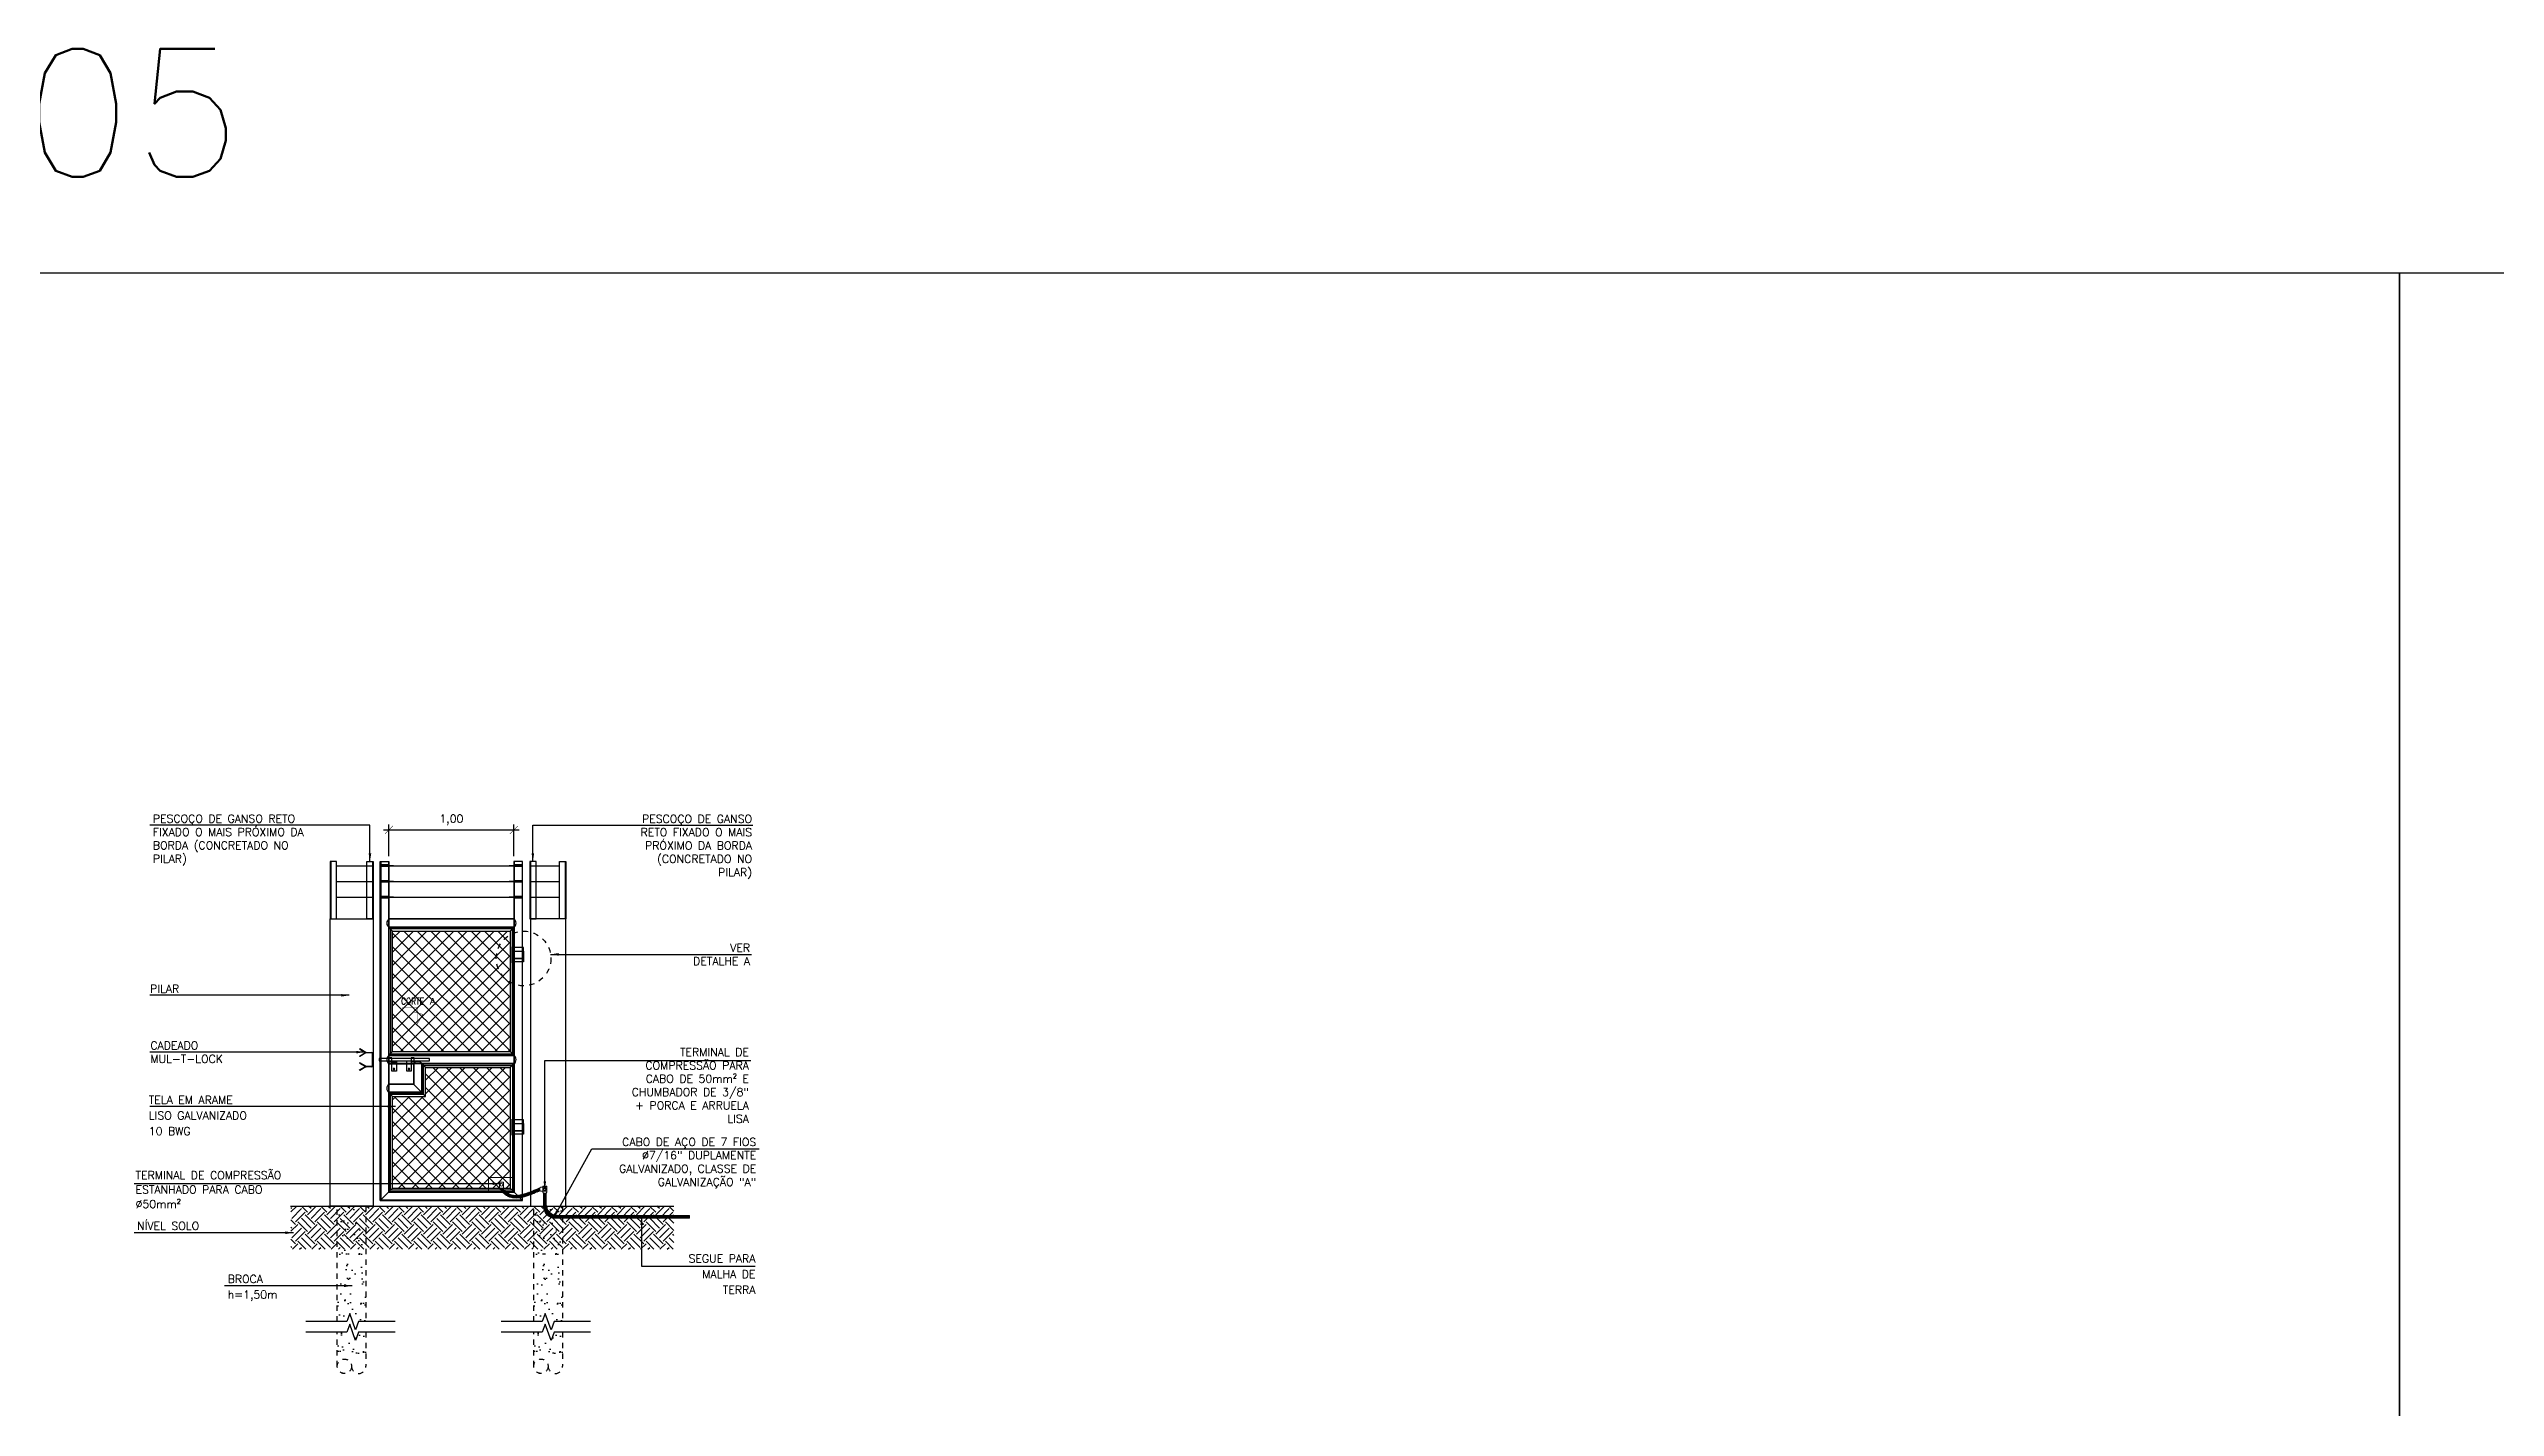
# Model space of a CAD drawing. Header units: inches. Extents: x -7660 to 802, y -193 to 3.
# Drawn here: x 399.11 to 444.96, y -90.62 to -65.16 of the extents above; entities that cross this region are included whole.
import ezdxf
from ezdxf.enums import TextEntityAlignment as Align

# ---------------------------------------------------------------- set-up
doc = ezdxf.new("R2010")
doc.units = ezdxf.units.IN
doc.header["$MEASUREMENT"] = 0
doc.linetypes.add('DASHDOT', pattern=[1, 0.5, -0.25, 0, -0.25])
doc.linetypes.add('DASHED', pattern=[0.75, 0.5, -0.25])
for name, color, linetype in [('AT_Cabo', 70, 'Continuous'), ('DETALHE', 1, 'Continuous'), ('DM-COTAS', 7, 'Continuous'), ('INDICACAO', 1, 'Continuous')]:
    doc.layers.add(name, color=color, linetype=linetype)
doc.styles.add('1', font='ROMANS', dxfattribs={"width": 0.8, "height": 70})
doc.styles.add('Arial', font='arial.ttf')
doc.styles.add('ROMANS', font='romans.shx', dxfattribs={"height": 10})
doc.styles.get("Standard").update_dxf_attribs({"font": 'arial.ttf'})
doc.styles.add('Texto Cotas', font='romans.shx')
doc.linetypes.add('X_LINE', pattern='A,0.2,-0.001,["X",Standard,S=0.04,R=0,X=0,Y=-0.02],-0.001', length=0.202)
doc.dimstyles.new('huawei_stand Cota 1-100', dxfattribs={"dimscale": 0, "dimtxt": 0.15, "dimasz": 0.15, "dimexe": 0.1, "dimexo": 0.1, "dimgap": 0.1, "dimtad": 1, "dimzin": 0, "dimdsep": 46, "dimtxsty": 'Texto Cotas', "dimblk": 'ARCHTICK', "dimcen": 0.2, "dimdle": 0.1, "dimclrd": 256, "dimclre": 256, "dimclrt": 256, "dimadec": 0, "dimazin": 0, "dimtfac": 1, "dimtix": 1, "dimtmove": 0, "dimatfit": 3, "dimfxl": 1, "dimtolj": 1, "dimtzin": 0, "dimarcsym": 1})

# ---------------------------------------------------------------- blocks, each defined once
blk = doc.blocks.new('_ArchTick')
at = {"const_width": 0.05}
blk.add_lwpolyline([(-0.5, -0.5), (0.5, 0.5)], dxfattribs=at)
blk = doc.blocks.new('F11')
at = {"linetype": 'Continuous'}
for p, q in [((4, 4), (-4, -4)), ((4, -4), (-4, 4))]:
    blk.add_line(p, q, dxfattribs=at)
blk.add_circle((0, 0), 5.5, dxfattribs=at)
blk = doc.blocks.new('SETCOR')
at = {"color": 4, "linetype": 'Continuous', "const_width": 0.3}
for points in [[(-3.5, 0), (-13.1, 0), (-13.1, 12), (-17.1, 5.1), (-9.8, 3.1)], [(-1.7, 0), (-2.3, 0)], [(0, 0), (-0.5, 0)]]:
    blk.add_lwpolyline(points, dxfattribs=at)
blk = doc.blocks.new('corte1')
at = {"color": 4, "linetype": 'Continuous', "xscale": 0.3992869875222817, "yscale": 0.3992869875222817, "zscale": 0.3992869875222817, "rotation": 180}
blk.add_blockref('SETCOR', (2.02, 0.41), dxfattribs=at)
at = {"color": 4, "linetype": 'Continuous', "style": '1', "width": 0.8}
blk.add_text('CORTE', height=1.996, dxfattribs=at).set_placement((5.82, 1.28), align=Align.CENTER)
blk.add_attdef('A', (10.82, 1.23), '', height=2, dxfattribs=at)
blk = doc.blocks.new('PORTÃO')
at = {"layer": 'AT_Cabo', "linetype": 'ByBlock', "lineweight": 13}
h = blk.add_hatch(dxfattribs=at)
h.set_pattern_fill('ANSI31', color=256, scale=0.001616, style=0)
h.set_pattern_definition([(45, (288.5775024, -13.4282533), (-0.0036269216, 0.0036269216), [])])
edge = h.paths.add_edge_path()
edge.add_spline(control_points=[(308.927, 25.156), (308.909, 25.172), (308.892, 25.188), (308.874, 25.205)], knot_values=[0, 0, 0, 0, 43.341927, 43.341927, 43.341927, 43.341927], degree=3, periodic=0)
edge.add_line((308.874, 25.205), (308.826, 25.205))
edge.add_spline(control_points=[(308.826, 25.205), (308.84, 25.18), (308.849, 25.166), (308.857, 25.156)], knot_values=[0, 0, 0, 0, 14.346859, 14.346859, 14.346859, 14.346859], degree=3, periodic=0)
edge.add_line((308.857, 25.156), (308.927, 25.156))
edge = h.paths.add_edge_path()
edge.add_spline(control_points=[(308.943, 25.143), (308.938, 25.147), (308.933, 25.152), (308.927, 25.156)], knot_values=[43.341927, 43.341927, 43.341927, 43.341927, 55.882569, 55.882569, 55.882569, 55.882569], degree=3, periodic=0)
edge.add_line((308.927, 25.156), (308.857, 25.156))
edge.add_spline(control_points=[(308.857, 25.156), (308.862, 25.151), (308.865, 25.147), (308.869, 25.143)], knot_values=[14.346859, 14.346859, 14.346859, 14.346859, 22.640713, 22.640713, 22.640713, 22.640713], degree=3, periodic=0)
edge.add_line((308.869, 25.143), (308.943, 25.143))
edge = h.paths.add_edge_path()
edge.add_spline(control_points=[(309.288, 25.111), (309.188, 25.08), (309.06, 25.063), (308.962, 25.129), (308.943, 25.143)], knot_values=[55.882569, 55.882569, 55.882569, 55.882569, 236.12817, 280.071632, 280.071632, 280.071632, 280.071632], degree=3, periodic=0)
edge.add_line((308.943, 25.143), (308.869, 25.143))
edge.add_spline(control_points=[(308.869, 25.143), (308.871, 25.142), (308.872, 25.14), (308.885, 25.129), (308.897, 25.119), (308.921, 25.099), (308.934, 25.09), (308.952, 25.078), (308.957, 25.075), (308.967, 25.069), (308.973, 25.066), (308.981, 25.062), (308.984, 25.061), (308.989, 25.059), (308.991, 25.058), (308.998, 25.055), (309.003, 25.053), (309.018, 25.048), (309.027, 25.045), (309.052, 25.039), (309.068, 25.037), (309.099, 25.034), (309.114, 25.033), (309.145, 25.034), (309.161, 25.035), (309.191, 25.039), (309.207, 25.041), (309.244, 25.049), (309.266, 25.054), (309.288, 25.06)], knot_values=[22.640713, 22.640713, 22.640713, 22.640713, 26.298975, 26.298975, 52.59795, 52.59795, 78.896924, 78.896924, 88.200184, 88.200184, 98.730134, 98.730134, 102.92523, 102.92523, 107.120326, 107.120326, 115.510518, 115.510518, 132.290902, 132.290902, 157.977785, 157.977785, 183.664668, 183.664668, 209.351552, 209.351552, 235.038435, 235.038435, 272.051163, 272.051163, 272.051163, 272.051163], degree=3, periodic=0)
edge.add_line((309.288, 25.06), (309.288, 25.111))
edge = h.paths.add_edge_path()
edge.add_spline(control_points=[(309.288, 25.06), (309.29, 25.061), (309.292, 25.061), (309.317, 25.069), (309.34, 25.077), (309.386, 25.093), (309.408, 25.102), (309.436, 25.113), (309.443, 25.116), (309.456, 25.121), (309.462, 25.124), (309.477, 25.13), (309.486, 25.133), (309.495, 25.137)], knot_values=[272.051163, 272.051163, 272.051163, 272.051163, 275.174177, 275.174177, 315.309918, 315.309918, 355.44566, 355.44566, 367.913835, 367.913835, 380.38201, 380.38201, 397.260609, 397.260609, 397.260609, 397.260609], degree=3, periodic=0)
edge.add_line((309.495, 25.137), (309.495, 25.19))
edge.add_spline(control_points=[(309.495, 25.19), (309.473, 25.181), (309.408, 25.153), (309.336, 25.126), (309.288, 25.111)], knot_values=[280.071632, 280.071632, 280.071632, 280.071632, 323.089119, 409.785374, 409.785374, 409.785374, 409.785374], degree=3, periodic=0)
edge.add_line((309.288, 25.111), (309.288, 25.06))
edge = h.paths.add_edge_path()
edge.add_spline(control_points=[(309.572, 25.223), (309.546, 25.212), (309.521, 25.201), (309.495, 25.19)], knot_values=[409.785374, 409.785374, 409.785374, 409.785374, 462.812377, 462.812377, 462.812377, 462.812377], degree=3, periodic=0)
edge.add_line((309.495, 25.19), (309.495, 25.137))
edge.add_spline(control_points=[(309.495, 25.137), (309.499, 25.139), (309.503, 25.14), (309.529, 25.152), (309.551, 25.161), (309.573, 25.17)], knot_values=[397.260609, 397.260609, 397.260609, 397.260609, 405.31836, 405.31836, 450.028719, 450.028719, 450.028719, 450.028719], degree=3, periodic=0)
edge.add_line((309.573, 25.17), (309.573, 25.173))
edge.add_line((309.573, 25.173), (309.572, 25.174))
edge.add_line((309.572, 25.174), (309.572, 25.223))
h = blk.add_hatch(dxfattribs=at)
h.set_pattern_fill('ANSI31', color=256, scale=0.001616, style=0)
h.set_pattern_definition([(45, (147.98591, 100.1812926), (-0.00362692159, 0.00362692159), [])])
h.paths.add_polyline_path([(309.687, 25.125), (309.638, 25.125), (309.638, 24.881), (309.69, 24.881, -0.043768), (309.687, 24.919)])
h.paths.add_polyline_path([(309.69, 24.881), (309.638, 24.881), (309.638, 24.87, 0.414214), (309.854, 24.655), (310.603, 24.655), (310.603, 24.703), (309.902, 24.703, -0.363849)])
h.paths.add_polyline_path([(312.373, 24.703), (310.603, 24.703), (310.603, 24.655), (312.373, 24.655)])
at = {"layer": 'DETALHE'}
h = blk.add_hatch(dxfattribs=at)
h.set_pattern_fill('ANSI37', color=256, scale=0.056125, angle=359.9936, style=0)
h.set_pattern_definition([(44.9935573, (-19971.24356, -4739.92897), (-0.1259911313, 0.1260194688), []), (134.9935573, (-19971.24356, -4739.92897), (-0.1260194688, -0.1259911313), [])])
h.paths.add_polyline_path([(308.752, 29.523, -0.270948), (309.013, 29.97), (309.013, 30.036), (306.809, 30.036), (306.809, 27.777), (309.013, 27.777), (309.013, 29.077, -0.270948)])
h.paths.add_polyline_path([(309.013, 29.97, 0.270948), (308.752, 29.523, 0.270948), (309.013, 29.077)], flags=17)
h.paths.add_polyline_path([(309.013, 27.478), (307.429, 27.478), (307.429, 26.939), (306.809, 26.939), (306.809, 25.746), (308.61, 25.336), (308.61, 25.416), (309.013, 25.416)])
h.paths.add_polyline_path([(306.809, 25.746), (306.809, 25.22), (308.61, 25.22), (308.61, 25.336)])
h.paths.add_polyline_path([(309.013, 25.416), (308.61, 25.416), (308.61, 25.336), (308.812, 25.29), (308.812, 25.333), (308.888, 25.333), (308.888, 25.223), (308.886, 25.22), (309.013, 25.22)])
h.paths.add_polyline_path([(308.812, 25.29), (308.61, 25.336), (308.61, 25.22), (308.814, 25.22), (308.812, 25.223)], flags=17)
h = blk.add_hatch(dxfattribs=at)
h.set_pattern_fill('EARTH', color=256, scale=0.040388, angle=45, style=0)
h.set_pattern_definition([(135, (463.79697, 100.1813), (-2e-17, 0.36269216), [0.2564621, -0.2564621]), (135, (463.86497, 100.2493), (-2e-17, 0.36269216), [0.2564621, -0.2564621]), (135, (463.93298, 100.3173), (-2e-17, 0.36269216), [0.2564621, -0.2564621]), (45, (463.93298, 100.36264), (0.36269216, 2e-17), [0.2564621, -0.2564621]), (45, (463.86497, 100.43064), (0.36269216, 2e-17), [0.2564621, -0.2564621]), (45, (463.79697, 100.49865), (0.36269216, 2e-17), [0.2564621, -0.2564621])])
h.paths.add_polyline_path([(312.084, 24.074), (304.904, 24.074), (304.904, 24.881), (312.084, 24.881)])
h = blk.add_hatch(dxfattribs=at)
h.set_pattern_fill('AR-SAND', color=256, scale=0.006731, angle=45, style=0)
h.set_pattern_definition([(97.5, (355.06033, 48.8505), (0.2405637, 0.2253322), [0, -0.2598816, 0, -0.290657, 0, -0.2778339]), (127.5, (355.06033, 48.8505), (0.1272287, 0.5551515), [0, -0.1401993, 0, -0.2342354, 0, -0.0897617]), (167.5, (355.20903, 48.7018), (-0.3758077, 0.3771758), [0, -0.0854874, 0, -0.3077545, 0, -0.4017906]), (177.5, (355.20903, 48.7018), (-0.2573244, 0.4695415), [0, -0.0427437, 0, -0.2017502, 0, -0.2308159])])
edge = h.paths.add_edge_path()
edge.add_arc((305.906, 21.879), 0.135, 230.1697, 309.8303, ccw=False)
edge.add_line((305.819, 21.776), (305.992, 21.776))
edge = h.paths.add_edge_path()
edge.add_arc((306.175, 21.879), 0.135, 230.1697, 309.8303, ccw=False)
edge.add_line((306.089, 21.776), (306.261, 21.776))
h.paths.add_polyline_path([(305.771, 22.518), (306.309, 22.518), (306.309, 21.975), (305.771, 21.975)])
h.paths.add_polyline_path([(306.309, 22.717), (305.771, 22.717), (305.771, 24.881), (306.309, 24.881)])
h = blk.add_hatch(dxfattribs=at)
h.set_pattern_fill('AR-SAND', color=256, scale=0.006731, angle=45, style=0)
h.set_pattern_definition([(97.5, (358.7453, 48.8505), (0.2405637, 0.2253322), [0, -0.2598816, 0, -0.290657, 0, -0.2778339]), (127.5, (358.7453, 48.8505), (0.1272287, 0.5551515), [0, -0.1401993, 0, -0.2342354, 0, -0.0897617]), (167.5, (358.894, 48.7018), (-0.3758077, 0.3771758), [0, -0.0854874, 0, -0.3077545, 0, -0.4017906]), (177.5, (358.894, 48.7018), (-0.2573244, 0.4695415), [0, -0.0427437, 0, -0.2017502, 0, -0.2308159])])
edge = h.paths.add_edge_path()
edge.add_arc((309.59, 21.879), 0.135, 230.1697, 309.8303, ccw=False)
edge.add_line((309.504, 21.776), (309.677, 21.776))
edge = h.paths.add_edge_path()
edge.add_arc((309.86, 21.879), 0.135, 230.1697, 309.8303, ccw=False)
edge.add_line((309.774, 21.776), (309.946, 21.776))
h.paths.add_polyline_path([(309.456, 22.518), (309.994, 22.518), (309.994, 21.975), (309.456, 21.975)])
h.paths.add_polyline_path([(309.994, 22.717), (309.456, 22.717), (309.456, 24.881), (309.994, 24.881)])
at = {"layer": 'AT_Cabo', "color": 4, "linetype": 'ByBlock', "lineweight": 13}
for p, q in [((309.638, 25.125), (309.638, 24.87)), ((309.687, 25.125), (309.687, 24.919))]:
    blk.add_line(p, q, dxfattribs=at)
at = {"layer": 'AT_Cabo', "linetype": 'ByBlock', "lineweight": 13}
for p, q in [((312.373, 24.655), (309.854, 24.655)), ((312.373, 24.703), (309.902, 24.703)), ((312.373, 24.703), (312.373, 24.655))]:
    blk.add_line(p, q, dxfattribs=at)
blk.add_spline([(308.874, 25.205), (309.002, 25.106), (309.429, 25.162), (309.572, 25.223)], degree=3, dxfattribs=at)
blk.add_open_spline([(308.826, 25.205), (308.852, 25.159), (308.862, 25.149), (308.885, 25.129), (308.897, 25.119), (308.921, 25.099), (308.934, 25.09), (308.952, 25.078), (308.957, 25.075), (308.967, 25.069), (308.973, 25.066), (308.981, 25.062), (308.984, 25.061), (308.989, 25.059), (308.991, 25.058), (308.998, 25.055), (309.003, 25.053), (309.018, 25.048), (309.027, 25.045), (309.052, 25.039), (309.068, 25.037), (309.099, 25.034), (309.114, 25.033), (309.145, 25.034), (309.161, 25.035), (309.191, 25.039), (309.207, 25.041), (309.246, 25.049), (309.27, 25.055), (309.317, 25.069), (309.34, 25.077), (309.386, 25.093), (309.408, 25.102), (309.436, 25.113), (309.443, 25.116), (309.456, 25.121), (309.462, 25.124), (309.482, 25.132), (309.494, 25.137), (309.53, 25.152), (309.553, 25.162), (309.576, 25.172)], degree=3, knots=[0, 0, 0, 0, 26.298975, 26.298975, 52.59795, 52.59795, 78.896924, 78.896924, 88.200184, 88.200184, 98.730134, 98.730134, 102.92523, 102.92523, 107.120326, 107.120326, 115.510518, 115.510518, 132.290902, 132.290902, 157.977785, 157.977785, 183.664668, 183.664668, 209.351552, 209.351552, 235.038435, 235.038435, 275.174177, 275.174177, 315.309918, 315.309918, 355.44566, 355.44566, 367.913835, 367.913835, 380.38201, 380.38201, 405.31836, 405.31836, 452.056822, 452.056822, 452.056822, 452.056822], dxfattribs=at)
at = {"layer": 'DETALHE'}
for p, q in [((305.649, 31.343), (305.649, 30.266)), ((306.431, 31.343), (306.431, 30.266)), ((306.741, 31.277), (306.579, 31.277)), ((306.826, 31.263), (306.579, 31.263)), ((306.741, 31.248), (306.579, 31.248)), ((306.587, 31.343), (306.587, 24.997)), ((306.733, 31.343), (306.733, 25.143)), ((309.244, 31.263), (308.997, 31.263)), ((309.244, 31.277), (309.082, 31.277)), ((309.244, 31.248), (309.082, 31.248)), ((309.09, 31.343), (309.09, 25.143)), ((309.236, 31.343), (309.236, 24.997)), ((309.392, 31.343), (309.392, 30.266)), ((310.046, 31.343), (310.046, 30.266)), ((306.741, 30.981), (306.579, 30.981)), ((306.826, 30.966), (306.579, 30.966)), ((306.741, 30.952), (306.579, 30.952)), ((309.244, 30.966), (308.997, 30.966)), ((309.244, 30.981), (309.082, 30.981)), ((309.244, 30.952), (309.082, 30.952)), ((306.741, 30.685), (306.579, 30.685)), ((306.826, 30.67), (306.579, 30.67)), ((306.741, 30.655), (306.579, 30.655)), ((306.741, 30.266), (306.741, 30.104)), ((309.244, 30.67), (308.997, 30.67)), ((309.244, 30.685), (309.082, 30.685)), ((309.244, 30.655), (309.082, 30.655)), ((309.082, 30.266), (309.082, 30.104)), ((309.092, 30.258), (306.731, 30.258)), ((309.092, 30.112), (306.731, 30.112)), ((309.071, 29.459), (309.071, 29.728)), ((309.255, 29.459), (309.255, 29.728)), ((306.195, 27.829), (306.191, 27.822)), ((306.191, 27.822), (306.301, 27.758)), ((306.191, 27.694), (306.303, 27.759)), ((306.195, 27.687), (306.191, 27.694)), ((306.195, 27.568), (306.191, 27.561)), ((306.191, 27.561), (306.303, 27.496)), ((306.307, 27.764), (306.195, 27.829)), ((306.307, 27.752), (306.195, 27.687)), ((306.307, 27.503), (306.195, 27.568)), ((306.314, 27.762), (306.422, 27.762)), ((306.422, 27.754), (306.314, 27.754)), ((306.435, 27.515), (306.435, 27.74)), ((306.444, 27.656), (306.435, 27.656)), ((306.444, 27.599), (306.435, 27.599)), ((306.444, 27.74), (306.444, 27.515)), ((309.092, 27.701), (306.731, 27.701)), ((309.092, 27.555), (306.731, 27.555)), ((306.741, 27.709), (306.741, 27.546)), ((306.795, 27.658), (306.741, 27.658)), ((306.741, 27.598), (306.795, 27.598)), ((306.741, 27.546), (306.741, 27.17)), ((307.212, 27.658), (307.158, 27.658)), ((307.158, 27.598), (307.212, 27.598)), ((307.361, 27.546), (307.199, 27.546)), ((307.207, 27.556), (307.207, 27.161)), ((307.353, 27.556), (307.353, 27.015)), ((309.073, 26.51), (309.073, 27.538)), ((309.082, 27.709), (309.082, 27.546)), ((306.191, 27.434), (306.301, 27.497)), ((306.195, 27.426), (306.191, 27.434)), ((306.307, 27.491), (306.195, 27.426)), ((306.314, 27.502), (306.422, 27.502)), ((306.422, 27.493), (306.314, 27.493)), ((307.207, 27.161), (306.731, 27.161)), ((306.741, 27.17), (306.741, 27.007)), ((307.353, 27.015), (306.731, 27.015)), ((309.071, 26.228), (309.071, 26.497)), ((309.255, 26.228), (309.255, 26.497)), ((304.898, 24.881), (312.084, 24.881)), ((306.587, 24.997), (309.236, 24.997)), ((306.733, 25.143), (309.09, 25.143)), ((306.005, 22.869), (305.949, 22.717)), ((306.005, 22.671), (305.949, 22.518)), ((306.116, 22.564), (306.005, 22.869)), ((306.116, 22.365), (306.005, 22.671)), ((306.171, 22.717), (306.116, 22.564)), ((306.171, 22.518), (306.116, 22.365)), ((309.669, 22.869), (309.613, 22.717)), ((309.669, 22.671), (309.613, 22.518)), ((309.78, 22.564), (309.669, 22.869)), ((309.78, 22.365), (309.669, 22.671)), ((309.835, 22.717), (309.78, 22.564)), ((309.835, 22.518), (309.78, 22.365))]:
    blk.add_line(p, q, dxfattribs=at)
at = {"layer": 'DETALHE', "linetype": 'X_LINE', "ltscale": 5}
for p, q in [((305.759, 31.263), (306.444, 31.263)), ((306.579, 31.263), (309.244, 31.263)), ((309.379, 31.263), (309.939, 31.263)), ((305.759, 30.966), (306.444, 30.966)), ((306.579, 30.966), (309.244, 30.966)), ((309.379, 30.966), (309.939, 30.966)), ((305.759, 30.67), (306.444, 30.67)), ((306.579, 30.67), (309.244, 30.67)), ((309.379, 30.67), (309.939, 30.67))]:
    blk.add_line(p, q, dxfattribs=at)
at = {"layer": 'DETALHE', "linetype": 'ByBlock', "lineweight": 13}
for p, q in [((309.624, 25.143), (309.624, 25.254)), ((309.701, 25.254), (309.624, 25.254)), ((309.687, 25.254), (309.638, 25.254)), ((309.701, 25.143), (309.701, 25.254)), ((309.638, 25.125), (309.624, 25.143)), ((309.638, 25.125), (309.687, 25.125)), ((309.687, 25.125), (309.701, 25.143))]:
    blk.add_line(p, q, dxfattribs=at)
at = {"layer": 'DETALHE'}
for points in [[(305.636, 30.266), (305.756, 30.266), (305.756, 31.343), (305.636, 31.343)], [(306.444, 30.266), (306.324, 30.266), (306.324, 31.343), (306.444, 31.343)], [(309.379, 30.266), (309.499, 30.266), (309.499, 31.343), (309.379, 31.343)], [(310.059, 30.266), (309.939, 30.266), (309.939, 31.343), (310.059, 31.343)], [(306.741, 30.104), (306.741, 27.709), (306.809, 27.777), (306.809, 30.036)], [(309.055, 27.736), (309.055, 30.077), (306.768, 30.077), (306.768, 27.736)], [(309.082, 29.739), (309.082, 30.104), (309.013, 30.036), (309.013, 27.778), (309.082, 27.709), (309.082, 29.443), (309.048, 29.443), (309.048, 29.739)], [(309.266, 29.661), (309.266, 29.728), (309.061, 29.728), (309.061, 29.661)], [(309.266, 29.661), (309.266, 29.526), (309.061, 29.526), (309.061, 29.661)], [(309.266, 29.526), (309.266, 29.459), (309.061, 29.459), (309.061, 29.526)], [(307.502, 27.649), (306.56, 27.649), (306.56, 27.606), (307.502, 27.606)], [(306.741, 27.591), (306.795, 27.591), (306.795, 27.664), (306.741, 27.664)], [(306.88, 27.587), (306.88, 27.412), (306.795, 27.412), (306.795, 27.587)], [(307.158, 27.606), (307.158, 27.412), (307.073, 27.412), (307.073, 27.606)], [(307.158, 27.591), (307.212, 27.591), (307.212, 27.664), (307.158, 27.664)], [(309.082, 26.51), (309.082, 27.546), (309.013, 27.478), (309.013, 25.22), (309.082, 25.151), (309.082, 26.214), (309.048, 26.214), (309.048, 26.51)], [(306.741, 27.007), (306.741, 25.151), (306.809, 25.22), (306.809, 26.939)], [(309.266, 26.43), (309.266, 26.497), (309.061, 26.497), (309.061, 26.43)], [(309.266, 26.43), (309.266, 26.295), (309.061, 26.295), (309.061, 26.43)], [(309.266, 26.295), (309.266, 26.228), (309.061, 26.228), (309.061, 26.295)], [(309.082, 25.151), (306.741, 25.151), (306.579, 24.989), (309.244, 24.989)]]:
    blk.add_lwpolyline(points, close=True, dxfattribs=at)
for points in [[(306.741, 27.007), (306.741, 25.151), (306.579, 24.989), (306.579, 31.343), (306.741, 31.343), (306.741, 30.266)], [(309.082, 27.546), (309.082, 25.151), (309.244, 24.989), (309.244, 31.343), (309.082, 31.343), (309.082, 30.266)], [(309.082, 30.266), (306.741, 30.266)], [(306.741, 30.104), (306.741, 27.709)], [(306.741, 30.104), (309.082, 30.104)], [(306.741, 30.104), (306.741, 27.709)], [(309.082, 30.104), (306.741, 30.104), (306.809, 30.036), (309.013, 30.036), (309.082, 30.104)], [(309.082, 30.104), (309.082, 27.709)], [(309.082, 27.709), (306.741, 27.709), (306.809, 27.777), (309.013, 27.777), (309.082, 27.709)], [(309.082, 27.709), (306.741, 27.709)], [(306.741, 27.546), (307.199, 27.546)], [(307.388, 27.52), (309.055, 27.52), (309.055, 25.178), (306.768, 25.178), (306.768, 26.98)], [(307.388, 27.52), (309.055, 27.52), (309.055, 25.178), (306.768, 25.178), (306.768, 26.98), (307.388, 26.98), (307.388, 27.52)], [(307.199, 27.546), (307.199, 27.17), (307.361, 27.007), (307.361, 27.546)], [(307.361, 27.546), (309.082, 27.546)], [(309.082, 27.546), (307.361, 27.546), (307.429, 27.478), (309.013, 27.478), (309.082, 27.546)], [(307.361, 27.546), (307.361, 27.007), (307.429, 26.939), (307.429, 27.478), (307.361, 27.546)], [(306.741, 27.007), (307.361, 27.007), (307.199, 27.17), (306.741, 27.17)], [(306.741, 27.007), (307.361, 27.007), (307.199, 27.17), (306.741, 27.17)], [(307.361, 27.007), (306.741, 27.007), (306.809, 26.939), (307.429, 26.939), (307.361, 27.007)], [(309.082, 25.151), (306.741, 25.151), (306.809, 25.22), (309.013, 25.22), (309.082, 25.151)]]:
    blk.add_lwpolyline(points, dxfattribs=at)
at = {"layer": 'DETALHE', "ltscale": 0.5}
for points in [[(305.636, 24.881), (305.636, 30.266), (306.444, 30.266), (306.444, 24.881)], [(310.059, 24.881), (310.059, 30.266), (309.392, 30.266), (309.392, 24.881)]]:
    blk.add_lwpolyline(points, close=True, dxfattribs=at)
at = {"layer": 'DETALHE', "linetype": 'ByBlock', "lineweight": 13}
blk.add_lwpolyline([(308.61, 25.416), (309.09, 25.416), (309.09, 25.156), (308.61, 25.156)], close=True, dxfattribs=at)
for points in [[(308.888, 25.333), (308.888, 25.223), (308.874, 25.205), (308.826, 25.205), (308.812, 25.223), (308.812, 25.333), (308.888, 25.333)], [(309.701, 25.16), (309.59, 25.16), (309.572, 25.174), (309.572, 25.223), (309.59, 25.237), (309.701, 25.237), (309.701, 25.16)]]:
    blk.add_lwpolyline(points, dxfattribs=at)
at = {"layer": 'DETALHE', "linetype": 'DASHED', "ltscale": 0.025}
for points in [[(305.771, 22.717), (305.771, 24.881), (306.309, 24.881), (306.309, 22.717)], [(309.456, 22.717), (309.456, 24.881), (309.994, 24.881), (309.994, 22.717)], [(305.771, 21.879), (305.771, 22.518)], [(306.309, 22.518), (306.309, 21.879)], [(309.456, 21.879), (309.456, 22.518)], [(309.994, 22.518), (309.994, 21.879)]]:
    blk.add_lwpolyline(points, dxfattribs=at)
at = {"layer": 'DETALHE', "linetype": 'Continuous'}
for points in [[(305.949, 22.717), (305.18, 22.717)], [(305.949, 22.518), (305.18, 22.518)], [(306.856, 22.717), (306.171, 22.717)], [(306.856, 22.518), (306.171, 22.518)], [(309.613, 22.717), (308.845, 22.717)], [(309.613, 22.518), (308.845, 22.518)], [(310.52, 22.717), (309.835, 22.717)], [(310.52, 22.518), (309.835, 22.518)]]:
    blk.add_lwpolyline(points, dxfattribs=at)
at = {"layer": 'DETALHE', "linetype": 'DASHDOT', "ltscale": 0.02}
blk.add_circle((309.265, 29.523), 0.512, dxfattribs=at)
at = {"layer": 'DETALHE', "linetype": 'ByBlock', "lineweight": 13}
for centre, radius in [((308.851, 25.281), 0.0243), ((309.662, 25.199), 0.0232)]:
    blk.add_circle(centre, radius, dxfattribs=at)
at = {"layer": 'DETALHE', "linetype": 'DASHED', "ltscale": 0.025}
for centre in [(305.906, 21.879), (309.59, 21.879)]:
    blk.add_circle(centre, 0.135, dxfattribs=at)
at = {"layer": 'DETALHE'}
for centre, radius, start, end in [((306.799, 30.185), 0.0995, 125.3218, 234.6782), ((309.024, 30.185), 0.0995, 305.3218, 54.6782), ((306.314, 27.74), 0.022, 90, 120), ((306.314, 27.776), 0.0135, 240, 270), ((306.314, 27.74), 0.0135, 90, 120), ((306.422, 27.74), 0.022, 0, 90), ((306.422, 27.74), 0.0135, 0, 90), ((306.422, 27.515), 0.022, 270, 0), ((306.422, 27.515), 0.0135, 270, 0), ((306.799, 27.628), 0.0995, 125.3218, 234.6782), ((307.28, 27.489), 0.0995, 35.3218, 144.6782), ((309.024, 27.628), 0.0995, 305.3218, 54.6782), ((306.314, 27.515), 0.022, 240, 270), ((306.314, 27.515), 0.0135, 240, 270), ((306.314, 27.48), 0.0135, 90, 120), ((306.799, 27.088), 0.0995, 125.3218, 234.6782)]:
    blk.add_arc(centre, radius, start, end, dxfattribs=at)
at = {"layer": 'DETALHE', "linetype": 'ByBlock', "lineweight": 13}
for centre in [(309.854, 24.87), (309.902, 24.919)]:
    blk.add_arc(centre, 0.215, 180, 270, dxfattribs=at)
at = {"layer": 'DETALHE', "linetype": 'DASHED', "ltscale": 0.025}
for centre in [(306.175, 21.879), (309.86, 21.879)]:
    blk.add_arc(centre, 0.135, 180, 0, dxfattribs=at)
at = {"layer": 'DETALHE'}
blk.add_solid([(306.444, 27.599), (306.435, 27.599), (306.444, 27.656), (306.435, 27.656)], dxfattribs=at)
ref = blk.add_blockref('corte1', (306.815, 28.578), dxfattribs=dict(at, xscale=0.06356978077671153, yscale=0.06356978077671153, zscale=0.06356978077671153))
ref.add_attrib('A', 'A', (307.621, 28.656), dxfattribs={"layer": '0', "color": 4, "linetype": 'Continuous', "height": 0.127, "style": 'Arial', "text_generation_flag": 2})
at = {"layer": 'DETALHE', "xscale": -0.00269251532711191, "yscale": 0.002692515327895535, "zscale": 0.002692515327699629}
for p in [(306.835, 27.452), (307.116, 27.452)]:
    blk.add_blockref('F11', p, dxfattribs=at)
blk = doc.blocks.new('*D154')
at = {"layer": 'DM-COTAS', "lineweight": -2, "transparency": 16777216}
for p, q in [((405.48, -80.29), (405.48, -79.7)), ((407.821, -80.29), (407.821, -79.7)), ((405.38, -79.8), (407.921, -79.8))]:
    blk.add_line(p, q, dxfattribs=at)
at = {"layer": 'DM-COTAS', "lineweight": -2, "transparency": 16777216, "xscale": 0.15, "yscale": 0.15, "zscale": 0.15, "rotation": 180}
blk.add_blockref('_ArchTick', (405.48, -79.8), dxfattribs=at)
at = {"layer": 'DM-COTAS', "lineweight": -2, "transparency": 16777216, "xscale": 0.15, "yscale": 0.15, "zscale": 0.15}
blk.add_blockref('_ArchTick', (407.821, -79.8), dxfattribs=at)
at = {"layer": 'DM-COTAS', "transparency": 16777216, "insert": (406.65, -79.611), "char_height": 0.15, "attachment_point": 5, "style": 'Texto Cotas', "bg_fill": 3, "box_fill_scale": 1.25, "bg_fill_color": 256, "bg_fill_true_color": 13158600, "bg_fill_transparency": 0}
blk.add_mtext('\\A1;1,00', dxfattribs=at)

msp = doc.modelspace()

# ---------------------------------------------------------------- linework, layer by layer
at = {"color": 3}
msp.add_lwpolyline([(443.16814, -69.3577), (532.90705, -69.3577), (532.90705, -121.04888), (443.16814, -121.04888)], close=True, dxfattribs=at)

# ---------------------------------------------------------------- block references
at = {"layer": 'DETALHE'}
msp.add_blockref('PORTÃO', (98.73881, -111.73321), dxfattribs=at)

# ---------------------------------------------------------------- texts
at = {"layer": 'INDICACAO', "color": 8, "insert": (393.78231, -65.15993), "char_height": 2.4, "width": 19.4018247, "attachment_point": 1, "style": 'ROMANS'}
msp.add_mtext('CIV05', dxfattribs=at)
at = {"layer": 'INDICACAO', "char_height": 0.15, "attachment_point": 1, "style": 'ROMANS'}
for s, insert, width in [('PESCOÇO DE GANSO RETO FIXADO O MAIS PRÓXIMO DA BORDA (CONCRETADO NO PILAR) ', (401.05306, -79.51421), 3.1820159), ('\\pxqr;PESCOÇO DE GANSO RETO FIXADO O MAIS PRÓXIMO DA BORDA (CONCRETADO NO PILAR) ', (409.65697, -79.51807), 2.6296858), ('\\pxqr;VER \\PDETALHE A', (410.75786, -81.93378), 1.4917949), ('PILAR', (401.00255, -82.70101), 0.5462716), ('CADEADO MUL-T-LOCK', (401.00575, -83.76653), 2.1423556), ('\\pxqr;TERMINAL DE COMPRESSÃO PARA CABO DE 50mm² E CHUMBADOR DE 3/8" + PORCA E ARRUELA LISA', (409.80328, -83.88926), 2.4245571), ('\\pxqr;CABO DE AÇO DE 7 FIOS Ø7/16" DUPLAMENTE GALVANIZADO, CLASSE DE GALVANIZAÇÃO "A"', (408.93432, -85.57485), 3.4306272), ('NÍVEL SOLO', (400.75841, -87.14771), 3.3963487)]:
    msp.add_mtext(s, dxfattribs=dict(at, insert=insert, width=width))
at = {"layer": 'INDICACAO', "char_height": 0.15, "style": 'ROMANS'}
for s, insert, width, attachment_point, line_spacing_factor in [('\\pxql;TELA EM ARAME LISO GALVANIZADO 10 BWG', (403.09059, -84.78724), 2.1134684, 3, 1.168673), ('TERMINAL DE COMPRESSÃO ESTANHADO PARA CABO Ø50mm²', (400.72935, -86.19746), 3.1253336, 1, 1.079824), ('\\pxqr;SEGUE PARA MALHA DE TERRA', (410.69011, -87.76025), 1.6596726, 1, 1.168673)]:
    msp.add_mtext(s, dxfattribs=dict(at, insert=insert, width=width, attachment_point=attachment_point, line_spacing_factor=line_spacing_factor))
at = {"layer": 'INDICACAO', "color": 7, "insert": (402.45598, -88.14235), "char_height": 0.15, "width": 0.7556332, "attachment_point": 1, "line_spacing_factor": 1.168673, "style": 'ROMANS'}
msp.add_mtext('{\\C256;BROCA h=1,50m}', dxfattribs=at)

# ---------------------------------------------------------------- leaders
at = {"layer": 'INDICACAO'}
for points in [[(405.12298, -80.38986), (405.12298, -79.71341), (400.99639, -79.71341)], [(408.17751, -80.38986), (408.17751, -79.71341), (412.30411, -79.71341)], [(408.50999, -82.13299), (411.43388, -82.13299), (412.27886, -82.13299)], [(404.73663, -82.90022), (403.10248, -82.90022), (400.99639, -82.90022)], [(405.01649, -83.96574), (403.10248, -83.96574), (400.99639, -83.96574)], [(408.40121, -86.53468), (408.40121, -84.12198), (412.26093, -84.12198)], [(405.60242, -84.98511), (403.10248, -84.98511), (400.99639, -84.98511)], [(408.56163, -87.07602), (409.28047, -85.7759), (412.42128, -85.7759)], [(407.57136, -86.43194), (403.10248, -86.43194), (400.70304, -86.43194)], [(410.21628, -87.05427), (410.21628, -87.97543), (412.34382, -87.97543)], [(403.68949, -87.3509), (401.37544, -87.3509), (400.70079, -87.3509)], [(404.78871, -88.34554), (403.56824, -88.34554), (402.39892, -88.34554)]]:
    msp.add_leader(points, dimstyle='huawei_stand Cota 1-100', override={"dimscale": 1, "dimtad": 0, "dimfxl": 5, "dimfxlon": 1, "dimtfill": 1, "dimtfillclr": 256}, dxfattribs=at)

# ---------------------------------------------------------------- next in the draw order: dimensions: what is measured, and where the dimension line sits
at = {"layer": 'DM-COTAS'}
dim = msp.add_linear_dim(base=(407.82068, -79.80048), p1=(405.47981, -80.38986), p2=(407.82068, -80.38986), text='1,00', dimstyle='huawei_stand Cota 1-100', override={"dimscale": 1, "dimfxl": 5, "dimfxlon": 1, "dimtfill": 1}, dxfattribs=at)
dim.commit()
dim.dimension.update_dxf_attribs({"geometry": '*D154', "text_midpoint": (406.65025, -79.6112)})

# ---------------------------------------------------------------- next in the draw order: linework, layer by layer
at = {"color": 3}
msp.add_lwpolyline([(353.42924, -69.3577), (443.16814, -69.3577), (443.16814, -121.04888), (353.42924, -121.04888)], close=True, dxfattribs=at)

doc.saveas('drawing.dxf')
